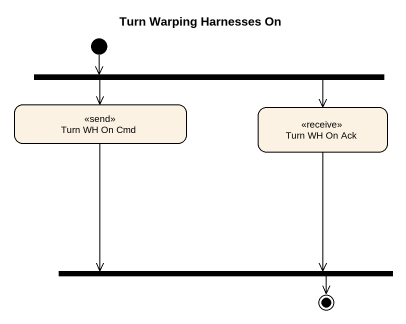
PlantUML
@startuml
title Turn Warping Harnesses On
hide empty description
state fork1 <<fork>>
state "Turn WH On Cmd" as Turn_WH_On_Cmd <<send>>
state "Turn WH On Ack" as Turn_WH_On_Ack <<receive>>
state fork2 <<join>>
[*] -right-> fork1
fork1 -left-> Turn_WH_On_Cmd
fork1 -right-> Turn_WH_On_Ack
Turn_WH_On_Cmd --> fork2
Turn_WH_On_Ack --> fork2
fork2 -right-> [*]
@enduml
